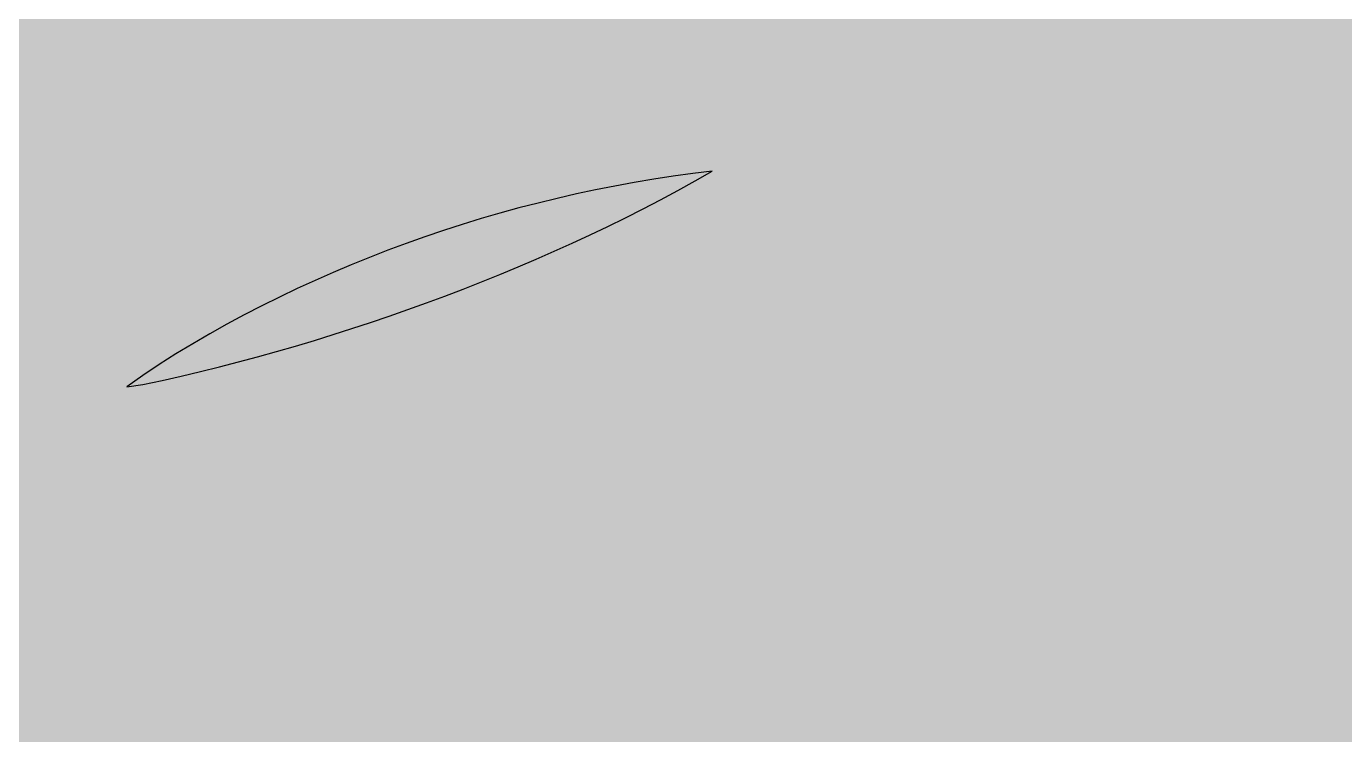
# Model space of a CAD drawing. Extents: x 0 to 1501, y 0 to 1747.
# Drawn here: x 91.858 to 92.603, y 1733.927 to 1734.327 of the extents above; entities that cross this region are included whole.
import ezdxf

# ---------------------------------------------------------------- set-up
doc = ezdxf.new("R2010")
doc.units = 0

msp = doc.modelspace()

# ---------------------------------------------------------------- hatches: boundary and pattern name
at = {"true_color": 0xf8f9fa}
msp.add_hatch(color=256, dxfattribs=at).paths.add_polyline_path([(0, 1747), (1280, 1747), (1280, 1027), (0, 1027)], flags=0)
at = {"true_color": 0xffffff}
msp.add_hatch(color=256, dxfattribs=at).paths.add_polyline_path([(0, 1747), (1280, 1747), (1280, 1681), (0, 1681)], flags=0)
at = {"true_color": 0x232323}
msp.add_hatch(color=256, dxfattribs=at).paths.add_polyline_path([(92.2455, 1734.2455), (92.23444, 1734.24414), (92.22341, 1734.24263), (92.2124, 1734.24095), (92.20141, 1734.23911), (92.19046, 1734.23712), (92.17953, 1734.23496), (92.16863, 1734.23264), (92.15777, 1734.23016), (92.14695, 1734.22753), (92.13617, 1734.22474), (92.12543, 1734.22179), (92.11473, 1734.21869), (92.10408, 1734.21543), (92.09348, 1734.21201), (92.08293, 1734.20844), (92.07243, 1734.20472), (92.06199, 1734.20084), (92.05161, 1734.19682), (92.04128, 1734.19264), (92.03102, 1734.1883), (92.02083, 1734.18382), (92.0107, 1734.17918), (92.00065, 1734.17438), (91.99067, 1734.16944), (91.98077, 1734.16433), (91.97095, 1734.15907), (91.96123, 1734.15364), (91.9516, 1734.14804), (91.94208, 1734.14226), (91.93267, 1734.1363), (91.92341, 1734.13011), (91.91434, 1734.12364), (91.92339, 1734.12492), (91.93429, 1734.12723), (91.94515, 1734.12968), (91.95599, 1734.13225), (91.9668, 1734.13493), (91.97758, 1734.13773), (91.98834, 1734.14063), (91.99907, 1734.14362), (92.00977, 1734.14672), (92.02044, 1734.14991), (92.03108, 1734.15319), (92.04169, 1734.15658), (92.05227, 1734.16006), (92.06282, 1734.16363), (92.07334, 1734.1673), (92.08382, 1734.17106), (92.09426, 1734.17493), (92.10468, 1734.17889), (92.11504, 1734.18296), (92.12538, 1734.18712), (92.13566, 1734.19139), (92.14591, 1734.19576), (92.15611, 1734.20023), (92.16626, 1734.20481), (92.17637, 1734.2095), (92.18642, 1734.21429), (92.19642, 1734.2192), (92.20636, 1734.22423), (92.21624, 1734.22937), (92.22606, 1734.23462), (92.23581, 1734.24), (92.2455, 1734.2455)], flags=0)

# ---------------------------------------------------------------- linework, layer by layer
msp.add_lwpolyline([(92.2455, 1734.2455), (92.23444, 1734.24414), (92.22341, 1734.24263), (92.2124, 1734.24095), (92.20141, 1734.23911), (92.19046, 1734.23712), (92.17953, 1734.23496), (92.16863, 1734.23264), (92.15777, 1734.23016), (92.14695, 1734.22753), (92.13617, 1734.22474), (92.12543, 1734.22179), (92.11473, 1734.21869), (92.10408, 1734.21543), (92.09348, 1734.21201), (92.08293, 1734.20844), (92.07243, 1734.20472), (92.06199, 1734.20084), (92.05161, 1734.19682), (92.04128, 1734.19264), (92.03102, 1734.1883), (92.02083, 1734.18382), (92.0107, 1734.17918), (92.00065, 1734.17438), (91.99067, 1734.16944), (91.98077, 1734.16433), (91.97095, 1734.15907), (91.96123, 1734.15364), (91.9516, 1734.14804), (91.94208, 1734.14226), (91.93267, 1734.1363), (91.92341, 1734.13011), (91.91434, 1734.12364), (91.92339, 1734.12492), (91.93429, 1734.12723), (91.94515, 1734.12968), (91.95599, 1734.13225), (91.9668, 1734.13493), (91.97758, 1734.13773), (91.98834, 1734.14063), (91.99907, 1734.14362), (92.00977, 1734.14672), (92.02044, 1734.14991), (92.03108, 1734.15319), (92.04169, 1734.15658), (92.05227, 1734.16006), (92.06282, 1734.16363), (92.07334, 1734.1673), (92.08382, 1734.17106), (92.09426, 1734.17493), (92.10468, 1734.17889), (92.11504, 1734.18296), (92.12538, 1734.18712), (92.13566, 1734.19139), (92.14591, 1734.19576), (92.15611, 1734.20023), (92.16626, 1734.20481), (92.17637, 1734.2095), (92.18642, 1734.21429), (92.19642, 1734.2192), (92.20636, 1734.22423), (92.21624, 1734.22937), (92.22606, 1734.23462), (92.23581, 1734.24), (92.2455, 1734.2455)], close=True, dxfattribs=at)

doc.saveas('drawing.dxf')
